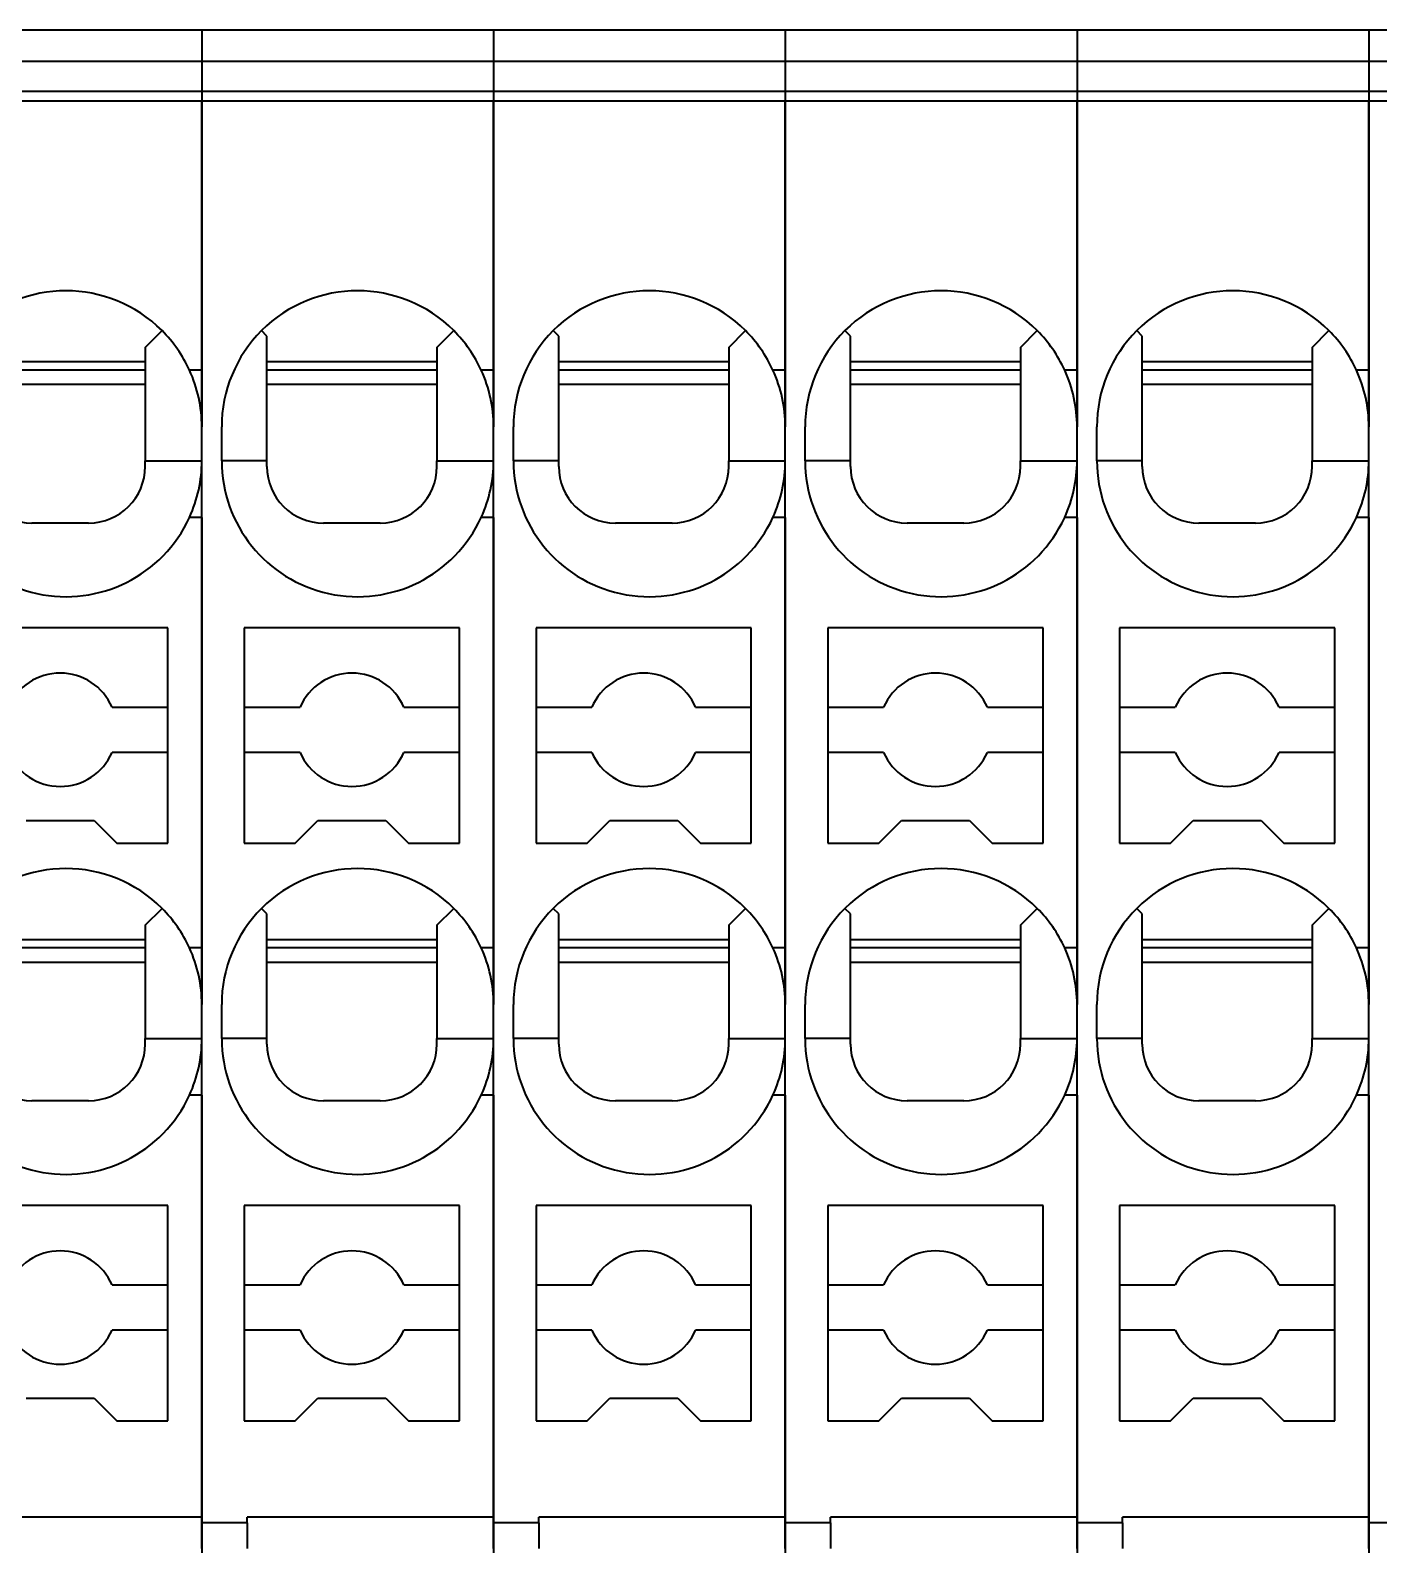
# Model space of a CAD drawing. Header units: millimetres. Extents: x 7 to 587, y 2 to 418.
# Drawn here: x 157.97 to 181.78, y 249.66 to 276.4 of the extents above; entities that cross this region are included whole.
import ezdxf

# ---------------------------------------------------------------- set-up
doc = ezdxf.new("R2010")
doc.units = ezdxf.units.MM
doc.layers.add('GR1_01', color=7, linetype='Continuous')

# ---------------------------------------------------------------- blocks, each defined once
blk = doc.blocks.new('BLKF123')
at = {"layer": 'GR1_01', "color": 3, "linetype": 'Continuous', "lineweight": 35}
for p, q in [((166.15, 276.4), (166.15, 275.854)), ((171.3, 276.4), (166.15, 276.4)), ((171.3, 276.4), (171.3, 275.854)), ((166.15, 275.854), (166.15, 275.319)), ((166.15, 275.854), (171.3, 275.854)), ((171.3, 275.854), (171.3, 275.319)), ((171.3, 275.319), (166.15, 275.319)), ((166.15, 275.319), (166.15, 275.151)), ((166.15, 250.049), (166.15, 275.151)), ((171.3, 275.151), (166.15, 275.151)), ((171.3, 275.319), (171.3, 275.151)), ((171.3, 275.151), (171.3, 270.4)), ((167.3, 271), (167.203, 271.097)), ((167.3, 270.55), (167.3, 271)), ((170.3, 270.8), (170.597, 271.097)), ((170.3, 270.8), (170.3, 270.55)), ((167.3, 270.4), (167.3, 270.55)), ((167.3, 270.55), (170.3, 270.55)), ((167.3, 270.15), (167.3, 270.4)), ((170.3, 270.4), (167.3, 270.4)), ((170.3, 270.55), (170.3, 270.4)), ((170.3, 270.4), (170.3, 270.15)), ((171.3, 270.4), (171.082, 270.4)), ((171.3, 270.4), (171.3, 269.4)), ((167.3, 268.8), (167.3, 270.15)), ((167.3, 270.15), (170.3, 270.15)), ((170.3, 270.15), (170.3, 268.8)), ((166.5, 268.8), (166.5, 269.4)), ((171.3, 268.8), (171.3, 269.4)), ((167.3, 268.8), (166.5, 268.8)), ((167.3, 268.7), (167.3, 268.8)), ((170.3, 268.8), (171.3, 268.8)), ((170.3, 268.7), (170.3, 268.8)), ((171.3, 267.8), (171.3, 268.8)), ((171.3, 267.8), (171.082, 267.8)), ((171.3, 267.8), (171.3, 260.2)), ((170.7, 265.85), (166.9, 265.85)), ((166.9, 265.85), (166.9, 264.45)), ((170.7, 264.45), (170.7, 265.85)), ((166.9, 264.45), (167.883, 264.45)), ((166.9, 264.45), (166.9, 263.65)), ((169.717, 264.45), (170.7, 264.45)), ((170.7, 263.65), (170.7, 264.45)), ((167.883, 263.65), (166.9, 263.65)), ((166.9, 263.65), (166.9, 262.05)), ((170.7, 263.65), (169.717, 263.65)), ((170.7, 262.05), (170.7, 263.65)), ((167.8, 262.05), (168.2, 262.45)), ((168.2, 262.45), (169.4, 262.45)), ((169.4, 262.45), (169.8, 262.05)), ((166.9, 262.05), (167.8, 262.05)), ((169.8, 262.05), (170.7, 262.05)), ((167.3, 260.8), (167.203, 260.897)), ((167.3, 260.35), (167.3, 260.8)), ((170.3, 260.6), (170.597, 260.897)), ((170.3, 260.6), (170.3, 260.35)), ((167.3, 260.2), (167.3, 260.35)), ((167.3, 260.35), (170.3, 260.35)), ((167.3, 259.95), (167.3, 260.2)), ((170.3, 260.2), (167.3, 260.2)), ((170.3, 260.35), (170.3, 260.2)), ((170.3, 260.2), (170.3, 259.95)), ((171.3, 260.2), (171.082, 260.2)), ((171.3, 260.2), (171.3, 259.2)), ((167.3, 258.6), (167.3, 259.95)), ((167.3, 259.95), (170.3, 259.95)), ((170.3, 259.95), (170.3, 258.6)), ((166.5, 258.6), (166.5, 259.2)), ((171.3, 258.6), (171.3, 259.2)), ((167.3, 258.6), (166.5, 258.6)), ((167.3, 258.5), (167.3, 258.6)), ((170.3, 258.6), (171.3, 258.6)), ((170.3, 258.5), (170.3, 258.6)), ((171.3, 257.6), (171.3, 258.6)), ((171.3, 257.6), (171.082, 257.6)), ((171.3, 257.6), (171.3, 250.15)), ((170.7, 255.65), (166.9, 255.65)), ((166.9, 255.65), (166.9, 254.25)), ((170.7, 254.25), (170.7, 255.65)), ((166.9, 254.25), (166.9, 253.45)), ((166.9, 254.25), (167.883, 254.25)), ((169.717, 254.25), (170.7, 254.25)), ((170.7, 253.45), (170.7, 254.25)), ((166.9, 253.45), (166.9, 251.85)), ((167.883, 253.45), (166.9, 253.45)), ((170.7, 253.45), (169.717, 253.45)), ((170.7, 251.85), (170.7, 253.45)), ((167.8, 251.85), (168.2, 252.25)), ((168.2, 252.25), (169.4, 252.25)), ((169.4, 252.25), (169.8, 251.85)), ((166.9, 251.85), (167.8, 251.85)), ((169.8, 251.85), (170.7, 251.85)), ((166.15, 249.593), (166.15, 250.049)), ((166.95, 250.049), (166.15, 250.049)), ((166.95, 250.049), (166.95, 250.15)), ((171.3, 250.15), (166.95, 250.15)), ((166.95, 250.049), (166.95, 249.593)), ((171.3, 250.15), (171.3, 249.24))]:
    blk.add_line(p, q, dxfattribs=at)
for centre, radius, start, end in [((168.9, 269.4), 2.4, 45, 135), ((168.9, 269.4), 2.4, 135, 180), ((168.9, 269.4), 2.4, 24.6243, 45), ((168.9, 269.4), 2.4, 0, 24.6243), ((168.9, 268.8), 2.4, 180, 335.3757), ((168.9, 268.8), 2.4, 335.3757, 0), ((168.3, 268.7), 1, 180, 270), ((169.3, 268.7), 1, 270, 0), ((168.8, 264.05), 1, 23.5782, 156.4218), ((168.8, 264.05), 1, 203.5782, 336.4218), ((168.9, 259.2), 2.4, 45, 135), ((168.9, 259.2), 2.4, 135, 180), ((168.9, 259.2), 2.4, 24.6243, 45), ((168.9, 259.2), 2.4, 0, 24.6243), ((168.9, 258.6), 2.4, 180, 335.3757), ((168.9, 258.6), 2.4, 335.3757, 0), ((168.3, 258.5), 1, 180, 270), ((169.3, 258.5), 1, 270, 0), ((168.8, 253.85), 1, 23.5782, 156.4218), ((168.8, 253.85), 1, 203.5782, 336.4218)]:
    blk.add_arc(centre, radius, start, end, dxfattribs=at)
for points in [[(169.3, 267.7), (169.259, 267.7), (169.176, 267.7), (169.047, 267.7), (168.913, 267.7), (168.779, 267.7), (168.649, 267.7), (168.526, 267.7), (168.41, 267.7), (168.336, 267.7), (168.3, 267.7)], [(169.3, 257.5), (169.259, 257.5), (169.176, 257.5), (169.047, 257.5), (168.913, 257.5), (168.779, 257.5), (168.649, 257.5), (168.526, 257.5), (168.41, 257.5), (168.336, 257.5), (168.3, 257.5)]]:
    blk.add_open_spline(points, degree=3, knots=[0, 0, 0, 0, 0.1216783, 0.2511232, 0.3866031, 0.5226333, 0.6535034, 0.7768386, 0.8919103, 1, 1, 1, 1], dxfattribs=at)
blk = doc.blocks.new('BLKF124')
at = {"layer": 'GR1_01', "color": 3, "linetype": 'Continuous', "lineweight": 35}
for p, q in [((171.3, 276.4), (171.3, 275.854)), ((176.45, 276.4), (171.3, 276.4)), ((176.45, 276.4), (176.45, 275.854)), ((171.3, 275.854), (171.3, 275.319)), ((171.3, 275.854), (176.45, 275.854)), ((176.45, 275.854), (176.45, 275.319)), ((176.45, 275.319), (171.3, 275.319)), ((171.3, 275.319), (171.3, 275.151)), ((171.3, 250.049), (171.3, 275.151)), ((176.45, 275.151), (171.3, 275.151)), ((176.45, 275.319), (176.45, 275.151)), ((176.45, 275.151), (176.45, 270.4)), ((172.45, 271), (172.353, 271.097)), ((172.45, 270.55), (172.45, 271)), ((175.45, 270.8), (175.747, 271.097)), ((175.45, 270.8), (175.45, 270.55)), ((172.45, 270.4), (172.45, 270.55)), ((172.45, 270.55), (175.45, 270.55)), ((172.45, 270.15), (172.45, 270.4)), ((175.45, 270.4), (172.45, 270.4)), ((175.45, 270.55), (175.45, 270.4)), ((175.45, 270.4), (175.45, 270.15)), ((176.45, 270.4), (176.232, 270.4)), ((176.45, 270.4), (176.45, 269.4)), ((172.45, 268.8), (172.45, 270.15)), ((172.45, 270.15), (175.45, 270.15)), ((175.45, 270.15), (175.45, 268.8)), ((171.65, 268.8), (171.65, 269.4)), ((176.45, 268.8), (176.45, 269.4)), ((172.45, 268.8), (171.65, 268.8)), ((172.45, 268.7), (172.45, 268.8)), ((175.45, 268.8), (176.45, 268.8)), ((175.45, 268.7), (175.45, 268.8)), ((176.45, 267.8), (176.45, 268.8)), ((176.45, 267.8), (176.232, 267.8)), ((176.45, 267.8), (176.45, 260.2)), ((175.85, 265.85), (172.05, 265.85)), ((172.05, 265.85), (172.05, 264.45)), ((175.85, 264.45), (175.85, 265.85)), ((172.05, 264.45), (173.033, 264.45)), ((172.05, 264.45), (172.05, 263.65)), ((174.867, 264.45), (175.85, 264.45)), ((175.85, 263.65), (175.85, 264.45)), ((173.033, 263.65), (172.05, 263.65)), ((172.05, 263.65), (172.05, 262.05)), ((175.85, 263.65), (174.867, 263.65)), ((175.85, 262.05), (175.85, 263.65)), ((172.95, 262.05), (173.35, 262.45)), ((173.35, 262.45), (174.55, 262.45)), ((174.55, 262.45), (174.95, 262.05)), ((172.05, 262.05), (172.95, 262.05)), ((174.95, 262.05), (175.85, 262.05)), ((172.45, 260.8), (172.353, 260.897)), ((172.45, 260.35), (172.45, 260.8)), ((175.45, 260.6), (175.747, 260.897)), ((175.45, 260.6), (175.45, 260.35)), ((172.45, 260.2), (172.45, 260.35)), ((172.45, 260.35), (175.45, 260.35)), ((172.45, 259.95), (172.45, 260.2)), ((175.45, 260.2), (172.45, 260.2)), ((175.45, 260.35), (175.45, 260.2)), ((175.45, 260.2), (175.45, 259.95)), ((176.45, 260.2), (176.232, 260.2)), ((176.45, 260.2), (176.45, 259.2)), ((172.45, 258.6), (172.45, 259.95)), ((172.45, 259.95), (175.45, 259.95)), ((175.45, 259.95), (175.45, 258.6)), ((171.65, 258.6), (171.65, 259.2)), ((176.45, 258.6), (176.45, 259.2)), ((172.45, 258.6), (171.65, 258.6)), ((172.45, 258.5), (172.45, 258.6)), ((175.45, 258.6), (176.45, 258.6)), ((175.45, 258.5), (175.45, 258.6)), ((176.45, 257.6), (176.45, 258.6)), ((176.45, 257.6), (176.232, 257.6)), ((176.45, 257.6), (176.45, 250.15)), ((175.85, 255.65), (172.05, 255.65)), ((172.05, 255.65), (172.05, 254.25)), ((175.85, 254.25), (175.85, 255.65)), ((172.05, 254.25), (172.05, 253.45)), ((172.05, 254.25), (173.033, 254.25)), ((174.867, 254.25), (175.85, 254.25)), ((175.85, 253.45), (175.85, 254.25)), ((172.05, 253.45), (172.05, 251.85)), ((173.033, 253.45), (172.05, 253.45)), ((175.85, 253.45), (174.867, 253.45)), ((175.85, 251.85), (175.85, 253.45)), ((172.95, 251.85), (173.35, 252.25)), ((173.35, 252.25), (174.55, 252.25)), ((174.55, 252.25), (174.95, 251.85)), ((172.05, 251.85), (172.95, 251.85)), ((174.95, 251.85), (175.85, 251.85)), ((171.3, 249.593), (171.3, 250.049)), ((172.1, 250.049), (171.3, 250.049)), ((172.1, 250.049), (172.1, 250.15)), ((176.45, 250.15), (172.1, 250.15)), ((172.1, 250.049), (172.1, 249.593)), ((176.45, 250.15), (176.45, 249.24))]:
    blk.add_line(p, q, dxfattribs=at)
for centre, radius, start, end in [((174.05, 269.4), 2.4, 45, 135), ((174.05, 269.4), 2.4, 135, 180), ((174.05, 269.4), 2.4, 24.6243, 45), ((174.05, 269.4), 2.4, 0, 24.6243), ((174.05, 268.8), 2.4, 180, 335.3757), ((174.05, 268.8), 2.4, 335.3757, 0), ((173.45, 268.7), 1, 180, 270), ((174.45, 268.7), 1, 270, 0), ((173.95, 264.05), 1, 23.5782, 156.4218), ((173.95, 264.05), 1, 203.5782, 336.4218), ((174.05, 259.2), 2.4, 45, 135), ((174.05, 259.2), 2.4, 135, 180), ((174.05, 259.2), 2.4, 24.6243, 45), ((174.05, 259.2), 2.4, 0, 24.6243), ((174.05, 258.6), 2.4, 180, 335.3757), ((174.05, 258.6), 2.4, 335.3757, 0), ((173.45, 258.5), 1, 180, 270), ((174.45, 258.5), 1, 270, 0), ((173.95, 253.85), 1, 23.5782, 156.4218), ((173.95, 253.85), 1, 203.5782, 336.4218)]:
    blk.add_arc(centre, radius, start, end, dxfattribs=at)
for points in [[(174.45, 267.7), (174.409, 267.7), (174.326, 267.7), (174.197, 267.7), (174.063, 267.7), (173.929, 267.7), (173.799, 267.7), (173.676, 267.7), (173.56, 267.7), (173.486, 267.7), (173.45, 267.7)], [(174.45, 257.5), (174.409, 257.5), (174.326, 257.5), (174.197, 257.5), (174.063, 257.5), (173.929, 257.5), (173.799, 257.5), (173.676, 257.5), (173.56, 257.5), (173.486, 257.5), (173.45, 257.5)]]:
    blk.add_open_spline(points, degree=3, knots=[0, 0, 0, 0, 0.1216783, 0.2511232, 0.3866031, 0.5226333, 0.6535034, 0.7768386, 0.8919103, 1, 1, 1, 1], dxfattribs=at)
blk = doc.blocks.new('BLKF125')
at = {"layer": 'GR1_01', "color": 3, "linetype": 'Continuous', "lineweight": 35}
for p, q in [((176.45, 276.4), (176.45, 275.854)), ((181.6, 276.4), (176.45, 276.4)), ((181.6, 276.4), (181.6, 275.854)), ((176.45, 275.854), (176.45, 275.319)), ((176.45, 275.854), (181.6, 275.854)), ((181.6, 275.854), (181.6, 275.319)), ((181.6, 275.319), (176.45, 275.319)), ((176.45, 275.319), (176.45, 275.151)), ((176.45, 250.049), (176.45, 275.151)), ((181.6, 275.151), (176.45, 275.151)), ((181.6, 275.319), (181.6, 275.151)), ((181.6, 275.151), (181.6, 270.4)), ((177.6, 271), (177.503, 271.097)), ((177.6, 270.55), (177.6, 271)), ((180.6, 270.8), (180.897, 271.097)), ((180.6, 270.8), (180.6, 270.55)), ((177.6, 270.4), (177.6, 270.55)), ((177.6, 270.55), (180.6, 270.55)), ((177.6, 270.15), (177.6, 270.4)), ((180.6, 270.4), (177.6, 270.4)), ((180.6, 270.55), (180.6, 270.4)), ((180.6, 270.4), (180.6, 270.15)), ((181.6, 270.4), (181.382, 270.4)), ((181.6, 270.4), (181.6, 269.4)), ((177.6, 268.8), (177.6, 270.15)), ((177.6, 270.15), (180.6, 270.15)), ((180.6, 270.15), (180.6, 268.8)), ((176.8, 268.8), (176.8, 269.4)), ((181.6, 268.8), (181.6, 269.4)), ((177.6, 268.8), (176.8, 268.8)), ((177.6, 268.7), (177.6, 268.8)), ((180.6, 268.8), (181.6, 268.8)), ((180.6, 268.7), (180.6, 268.8)), ((181.6, 267.8), (181.6, 268.8)), ((181.6, 267.8), (181.382, 267.8)), ((181.6, 267.8), (181.6, 260.2)), ((181, 265.85), (177.2, 265.85)), ((177.2, 265.85), (177.2, 264.45)), ((181, 264.45), (181, 265.85)), ((177.2, 264.45), (178.183, 264.45)), ((177.2, 264.45), (177.2, 263.65)), ((180.017, 264.45), (181, 264.45)), ((181, 263.65), (181, 264.45)), ((178.183, 263.65), (177.2, 263.65)), ((177.2, 263.65), (177.2, 262.05)), ((181, 263.65), (180.017, 263.65)), ((181, 262.05), (181, 263.65)), ((178.1, 262.05), (178.5, 262.45)), ((178.5, 262.45), (179.7, 262.45)), ((179.7, 262.45), (180.1, 262.05)), ((177.2, 262.05), (178.1, 262.05)), ((180.1, 262.05), (181, 262.05)), ((177.6, 260.8), (177.503, 260.897)), ((177.6, 260.35), (177.6, 260.8)), ((180.6, 260.6), (180.897, 260.897)), ((180.6, 260.6), (180.6, 260.35)), ((177.6, 260.2), (177.6, 260.35)), ((177.6, 260.35), (180.6, 260.35)), ((177.6, 259.95), (177.6, 260.2)), ((180.6, 260.2), (177.6, 260.2)), ((180.6, 260.35), (180.6, 260.2)), ((180.6, 260.2), (180.6, 259.95)), ((181.6, 260.2), (181.382, 260.2)), ((181.6, 260.2), (181.6, 259.2)), ((177.6, 258.6), (177.6, 259.95)), ((177.6, 259.95), (180.6, 259.95)), ((180.6, 259.95), (180.6, 258.6)), ((176.8, 258.6), (176.8, 259.2)), ((181.6, 258.6), (181.6, 259.2)), ((177.6, 258.6), (176.8, 258.6)), ((177.6, 258.5), (177.6, 258.6)), ((180.6, 258.6), (181.6, 258.6)), ((180.6, 258.5), (180.6, 258.6)), ((181.6, 257.6), (181.6, 258.6)), ((181.6, 257.6), (181.382, 257.6)), ((181.6, 257.6), (181.6, 250.15)), ((181, 255.65), (177.2, 255.65)), ((177.2, 255.65), (177.2, 254.25)), ((181, 254.25), (181, 255.65)), ((177.2, 254.25), (177.2, 253.45)), ((177.2, 254.25), (178.183, 254.25)), ((180.017, 254.25), (181, 254.25)), ((181, 253.45), (181, 254.25)), ((177.2, 253.45), (177.2, 251.85)), ((178.183, 253.45), (177.2, 253.45)), ((181, 253.45), (180.017, 253.45)), ((181, 251.85), (181, 253.45)), ((178.1, 251.85), (178.5, 252.25)), ((178.5, 252.25), (179.7, 252.25)), ((179.7, 252.25), (180.1, 251.85)), ((177.2, 251.85), (178.1, 251.85)), ((180.1, 251.85), (181, 251.85)), ((176.45, 249.593), (176.45, 250.049)), ((177.25, 250.049), (176.45, 250.049)), ((177.25, 250.049), (177.25, 250.15)), ((181.6, 250.15), (177.25, 250.15)), ((177.25, 250.049), (177.25, 249.593)), ((181.6, 250.15), (181.6, 249.24))]:
    blk.add_line(p, q, dxfattribs=at)
for centre, radius, start, end in [((179.2, 269.4), 2.4, 45, 135), ((179.2, 269.4), 2.4, 135, 180), ((179.2, 269.4), 2.4, 24.6243, 45), ((179.2, 269.4), 2.4, 0, 24.6243), ((179.2, 268.8), 2.4, 180, 335.3757), ((179.2, 268.8), 2.4, 335.3757, 0), ((178.6, 268.7), 1, 180, 270), ((179.6, 268.7), 1, 270, 0), ((179.1, 264.05), 1, 23.5782, 156.4218), ((179.1, 264.05), 1, 203.5782, 336.4218), ((179.2, 259.2), 2.4, 45, 135), ((179.2, 259.2), 2.4, 135, 180), ((179.2, 259.2), 2.4, 24.6243, 45), ((179.2, 259.2), 2.4, 0, 24.6243), ((179.2, 258.6), 2.4, 180, 335.3757), ((179.2, 258.6), 2.4, 335.3757, 0), ((178.6, 258.5), 1, 180, 270), ((179.6, 258.5), 1, 270, 0), ((179.1, 253.85), 1, 23.5782, 156.4218), ((179.1, 253.85), 1, 203.5782, 336.4218)]:
    blk.add_arc(centre, radius, start, end, dxfattribs=at)
for points in [[(179.6, 267.7), (179.559, 267.7), (179.476, 267.7), (179.347, 267.7), (179.213, 267.7), (179.079, 267.7), (178.949, 267.7), (178.826, 267.7), (178.71, 267.7), (178.636, 267.7), (178.6, 267.7)], [(179.6, 257.5), (179.559, 257.5), (179.476, 257.5), (179.347, 257.5), (179.213, 257.5), (179.079, 257.5), (178.949, 257.5), (178.826, 257.5), (178.71, 257.5), (178.636, 257.5), (178.6, 257.5)]]:
    blk.add_open_spline(points, degree=3, knots=[0, 0, 0, 0, 0.1216783, 0.2511232, 0.3866031, 0.5226333, 0.6535034, 0.7768386, 0.8919103, 1, 1, 1, 1], dxfattribs=at)
blk = doc.blocks.new('BLKF126')
at = {"layer": 'GR1_01', "color": 3, "linetype": 'Continuous', "lineweight": 35}
for p, q in [((181.6, 276.4), (181.6, 275.854)), ((186.75, 276.4), (181.6, 276.4)), ((181.6, 275.854), (181.6, 275.319)), ((181.6, 275.854), (186.75, 275.854)), ((186.75, 275.319), (181.6, 275.319)), ((181.6, 275.319), (181.6, 275.151)), ((181.6, 250.049), (181.6, 275.151)), ((186.75, 275.151), (181.6, 275.151)), ((181.6, 249.593), (181.6, 250.049)), ((182.4, 250.049), (181.6, 250.049))]:
    blk.add_line(p, q, dxfattribs=at)
blk = doc.blocks.new('BLKF122')
at = {"layer": 'GR1_01', "color": 3, "linetype": 'Continuous', "lineweight": 35}
for name in ['BLKF123', 'BLKF124', 'BLKF125', 'BLKF126']:
    blk.add_blockref(name, (0, 0), dxfattribs=at)
blk = doc.blocks.new('BLKF140')
at = {"layer": 'GR1_01', "color": 3, "linetype": 'Continuous', "lineweight": 35}
for p, q in [((161, 276.4), (155.85, 276.4)), ((161, 276.4), (161, 275.854)), ((155.85, 275.854), (161, 275.854)), ((161, 275.854), (161, 275.319)), ((161, 275.319), (155.85, 275.319)), ((161, 275.151), (155.85, 275.151)), ((161, 275.319), (161, 275.151)), ((161, 275.151), (161, 270.4)), ((160, 270.8), (160.297, 271.097)), ((160, 270.8), (160, 270.55)), ((157, 270.55), (160, 270.55)), ((160, 270.4), (157, 270.4)), ((160, 270.55), (160, 270.4)), ((160, 270.4), (160, 270.15)), ((161, 270.4), (160.782, 270.4)), ((161, 270.4), (161, 269.4)), ((157, 270.15), (160, 270.15)), ((160, 270.15), (160, 268.8)), ((161, 268.8), (161, 269.4)), ((160, 268.8), (161, 268.8)), ((160, 268.7), (160, 268.8)), ((161, 267.8), (161, 268.8)), ((161, 267.8), (160.782, 267.8)), ((161, 267.8), (161, 260.2)), ((160.4, 265.85), (156.6, 265.85)), ((160.4, 264.45), (160.4, 265.85)), ((159.417, 264.45), (160.4, 264.45)), ((160.4, 263.65), (160.4, 264.45)), ((160.4, 263.65), (159.417, 263.65)), ((160.4, 262.05), (160.4, 263.65)), ((157.9, 262.45), (159.1, 262.45)), ((159.1, 262.45), (159.5, 262.05)), ((159.5, 262.05), (160.4, 262.05)), ((160, 260.6), (160.297, 260.897)), ((160, 260.6), (160, 260.35)), ((157, 260.35), (160, 260.35)), ((160, 260.2), (157, 260.2)), ((160, 260.35), (160, 260.2)), ((160, 260.2), (160, 259.95)), ((161, 260.2), (160.782, 260.2)), ((161, 260.2), (161, 259.2)), ((157, 259.95), (160, 259.95)), ((160, 259.95), (160, 258.6)), ((161, 258.6), (161, 259.2)), ((160, 258.6), (161, 258.6)), ((160, 258.5), (160, 258.6)), ((161, 257.6), (161, 258.6)), ((161, 257.6), (160.782, 257.6)), ((161, 257.6), (161, 250.15)), ((160.4, 255.65), (156.6, 255.65)), ((160.4, 254.25), (160.4, 255.65)), ((159.417, 254.25), (160.4, 254.25)), ((160.4, 253.45), (160.4, 254.25)), ((160.4, 253.45), (159.417, 253.45)), ((160.4, 251.85), (160.4, 253.45)), ((157.9, 252.25), (159.1, 252.25)), ((159.1, 252.25), (159.5, 251.85)), ((159.5, 251.85), (160.4, 251.85)), ((161, 250.15), (156.65, 250.15)), ((161, 250.15), (161, 249.24))]:
    blk.add_line(p, q, dxfattribs=at)
for centre, radius, start, end in [((158.6, 269.4), 2.4, 45, 135), ((158.6, 269.4), 2.4, 24.6243, 45), ((158.6, 269.4), 2.4, 0, 24.6243), ((158.6, 268.8), 2.4, 180, 335.3757), ((158.6, 268.8), 2.4, 335.3757, 0), ((158, 268.7), 1, 180, 270), ((159, 268.7), 1, 270, 0), ((158.5, 264.05), 1, 23.5782, 156.4218), ((158.5, 264.05), 1, 203.5782, 336.4218), ((158.6, 259.2), 2.4, 45, 135), ((158.6, 259.2), 2.4, 24.6243, 45), ((158.6, 259.2), 2.4, 0, 24.6243), ((158.6, 258.6), 2.4, 180, 335.3757), ((158.6, 258.6), 2.4, 335.3757, 0), ((158, 258.5), 1, 180, 270), ((159, 258.5), 1, 270, 0), ((158.5, 253.85), 1, 23.5782, 156.4218), ((158.5, 253.85), 1, 203.5782, 336.4218)]:
    blk.add_arc(centre, radius, start, end, dxfattribs=at)
for points in [[(159, 267.7), (158.959, 267.7), (158.876, 267.7), (158.747, 267.7), (158.613, 267.7), (158.479, 267.7), (158.349, 267.7), (158.226, 267.7), (158.11, 267.7), (158.036, 267.7), (158, 267.7)], [(159, 257.5), (158.959, 257.5), (158.876, 257.5), (158.747, 257.5), (158.613, 257.5), (158.479, 257.5), (158.349, 257.5), (158.226, 257.5), (158.11, 257.5), (158.036, 257.5), (158, 257.5)]]:
    blk.add_open_spline(points, degree=3, knots=[0, 0, 0, 0, 0.1216783, 0.2511232, 0.3866031, 0.5226333, 0.6535034, 0.7768386, 0.8919103, 1, 1, 1, 1], dxfattribs=at)
blk = doc.blocks.new('BLKF141')
at = {"layer": 'GR1_01', "color": 3, "linetype": 'Continuous', "lineweight": 35}
for p, q in [((161, 276.4), (161, 275.854)), ((166.15, 276.4), (161, 276.4)), ((166.15, 276.4), (166.15, 275.854)), ((161, 275.854), (161, 275.319)), ((161, 275.854), (166.15, 275.854)), ((166.15, 275.854), (166.15, 275.319)), ((166.15, 275.319), (161, 275.319)), ((161, 275.319), (161, 275.151)), ((161, 250.049), (161, 275.151)), ((166.15, 275.151), (161, 275.151)), ((166.15, 275.319), (166.15, 275.151)), ((166.15, 275.151), (166.15, 270.4)), ((162.15, 271), (162.053, 271.097)), ((162.15, 270.55), (162.15, 271)), ((165.15, 270.8), (165.447, 271.097)), ((165.15, 270.8), (165.15, 270.55)), ((162.15, 270.4), (162.15, 270.55)), ((162.15, 270.55), (165.15, 270.55)), ((162.15, 270.15), (162.15, 270.4)), ((165.15, 270.4), (162.15, 270.4)), ((165.15, 270.55), (165.15, 270.4)), ((165.15, 270.4), (165.15, 270.15)), ((166.15, 270.4), (165.932, 270.4)), ((166.15, 270.4), (166.15, 269.4)), ((162.15, 268.8), (162.15, 270.15)), ((162.15, 270.15), (165.15, 270.15)), ((165.15, 270.15), (165.15, 268.8)), ((161.35, 268.8), (161.35, 269.4)), ((166.15, 268.8), (166.15, 269.4)), ((162.15, 268.8), (161.35, 268.8)), ((162.15, 268.7), (162.15, 268.8)), ((165.15, 268.8), (166.15, 268.8)), ((165.15, 268.7), (165.15, 268.8)), ((166.15, 267.8), (166.15, 268.8)), ((166.15, 267.8), (165.932, 267.8)), ((166.15, 267.8), (166.15, 260.2)), ((165.55, 265.85), (161.75, 265.85)), ((161.75, 265.85), (161.75, 264.45)), ((165.55, 264.45), (165.55, 265.85)), ((161.75, 264.45), (162.733, 264.45)), ((161.75, 264.45), (161.75, 263.65)), ((164.567, 264.45), (165.55, 264.45)), ((165.55, 263.65), (165.55, 264.45)), ((162.733, 263.65), (161.75, 263.65)), ((161.75, 263.65), (161.75, 262.05)), ((165.55, 263.65), (164.567, 263.65)), ((165.55, 262.05), (165.55, 263.65)), ((162.65, 262.05), (163.05, 262.45)), ((163.05, 262.45), (164.25, 262.45)), ((164.25, 262.45), (164.65, 262.05)), ((161.75, 262.05), (162.65, 262.05)), ((164.65, 262.05), (165.55, 262.05)), ((162.15, 260.8), (162.053, 260.897)), ((162.15, 260.35), (162.15, 260.8)), ((165.15, 260.6), (165.447, 260.897)), ((165.15, 260.6), (165.15, 260.35)), ((162.15, 260.2), (162.15, 260.35)), ((162.15, 260.35), (165.15, 260.35)), ((162.15, 259.95), (162.15, 260.2)), ((165.15, 260.2), (162.15, 260.2)), ((165.15, 260.35), (165.15, 260.2)), ((165.15, 260.2), (165.15, 259.95)), ((166.15, 260.2), (165.932, 260.2)), ((166.15, 260.2), (166.15, 259.2)), ((162.15, 258.6), (162.15, 259.95)), ((162.15, 259.95), (165.15, 259.95)), ((165.15, 259.95), (165.15, 258.6)), ((161.35, 258.6), (161.35, 259.2)), ((166.15, 258.6), (166.15, 259.2)), ((162.15, 258.6), (161.35, 258.6)), ((162.15, 258.5), (162.15, 258.6)), ((165.15, 258.6), (166.15, 258.6)), ((165.15, 258.5), (165.15, 258.6)), ((166.15, 257.6), (166.15, 258.6)), ((166.15, 257.6), (165.932, 257.6)), ((166.15, 257.6), (166.15, 250.15)), ((165.55, 255.65), (161.75, 255.65)), ((161.75, 255.65), (161.75, 254.25)), ((165.55, 254.25), (165.55, 255.65)), ((161.75, 254.25), (161.75, 253.45)), ((161.75, 254.25), (162.733, 254.25)), ((164.567, 254.25), (165.55, 254.25)), ((165.55, 253.45), (165.55, 254.25)), ((161.75, 253.45), (161.75, 251.85)), ((162.733, 253.45), (161.75, 253.45)), ((165.55, 253.45), (164.567, 253.45)), ((165.55, 251.85), (165.55, 253.45)), ((162.65, 251.85), (163.05, 252.25)), ((163.05, 252.25), (164.25, 252.25)), ((164.25, 252.25), (164.65, 251.85)), ((161.75, 251.85), (162.65, 251.85)), ((164.65, 251.85), (165.55, 251.85)), ((161, 249.593), (161, 250.049)), ((161.8, 250.049), (161, 250.049)), ((161.8, 250.049), (161.8, 250.15)), ((166.15, 250.15), (161.8, 250.15)), ((161.8, 250.049), (161.8, 249.593)), ((166.15, 250.15), (166.15, 249.24))]:
    blk.add_line(p, q, dxfattribs=at)
for centre, radius, start, end in [((163.75, 269.4), 2.4, 45, 135), ((163.75, 269.4), 2.4, 135, 180), ((163.75, 269.4), 2.4, 24.6243, 45), ((163.75, 269.4), 2.4, 0, 24.6243), ((163.75, 268.8), 2.4, 180, 335.3757), ((163.75, 268.8), 2.4, 335.3757, 0), ((163.15, 268.7), 1, 180, 270), ((164.15, 268.7), 1, 270, 0), ((163.65, 264.05), 1, 23.5782, 156.4218), ((163.65, 264.05), 1, 203.5782, 336.4218), ((163.75, 259.2), 2.4, 45, 135), ((163.75, 259.2), 2.4, 135, 180), ((163.75, 259.2), 2.4, 24.6243, 45), ((163.75, 259.2), 2.4, 0, 24.6243), ((163.75, 258.6), 2.4, 180, 335.3757), ((163.75, 258.6), 2.4, 335.3757, 0), ((163.15, 258.5), 1, 180, 270), ((164.15, 258.5), 1, 270, 0), ((163.65, 253.85), 1, 23.5782, 156.4218), ((163.65, 253.85), 1, 203.5782, 336.4218)]:
    blk.add_arc(centre, radius, start, end, dxfattribs=at)
for points in [[(164.15, 267.7), (164.109, 267.7), (164.026, 267.7), (163.897, 267.7), (163.763, 267.7), (163.629, 267.7), (163.499, 267.7), (163.376, 267.7), (163.26, 267.7), (163.186, 267.7), (163.15, 267.7)], [(164.15, 257.5), (164.109, 257.5), (164.026, 257.5), (163.897, 257.5), (163.763, 257.5), (163.629, 257.5), (163.499, 257.5), (163.376, 257.5), (163.26, 257.5), (163.186, 257.5), (163.15, 257.5)]]:
    blk.add_open_spline(points, degree=3, knots=[0, 0, 0, 0, 0.1216783, 0.2511232, 0.3866031, 0.5226333, 0.6535034, 0.7768386, 0.8919103, 1, 1, 1, 1], dxfattribs=at)

msp = doc.modelspace()

# ---------------------------------------------------------------- block references
at = {"layer": 'GR1_01', "color": 3, "linetype": 'Continuous', "lineweight": 35}
for name in ['BLKF140', 'BLKF141', 'BLKF122']:
    msp.add_blockref(name, (0, 0), dxfattribs=at)

doc.saveas('drawing.dxf')
